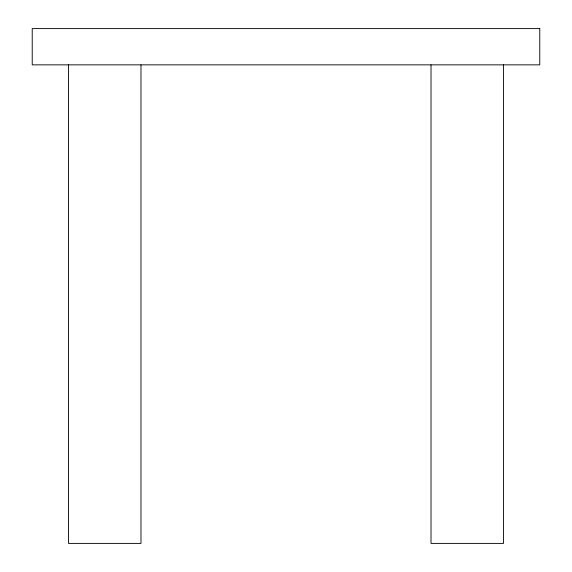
<?xml version="1.0" encoding="UTF-8"?>
<svg xmlns="http://www.w3.org/2000/svg" width="572" height="572" viewBox="0 0 572 572"><rect width="100%" height="100%" fill="white"/><g stroke="black" fill="none" stroke-linecap="round" stroke-linejoin="round"><path stroke-width="0.86" d="M503.524 64.85L503.524 543.4L431.016 543.4L431.016 64.85M140.984 64.85L140.984 543.4L68.476 543.4L68.476 64.85M539.775 28.6L32.225 28.6L32.225 64.85L539.775 64.85L539.775 28.6"/></g></svg>
